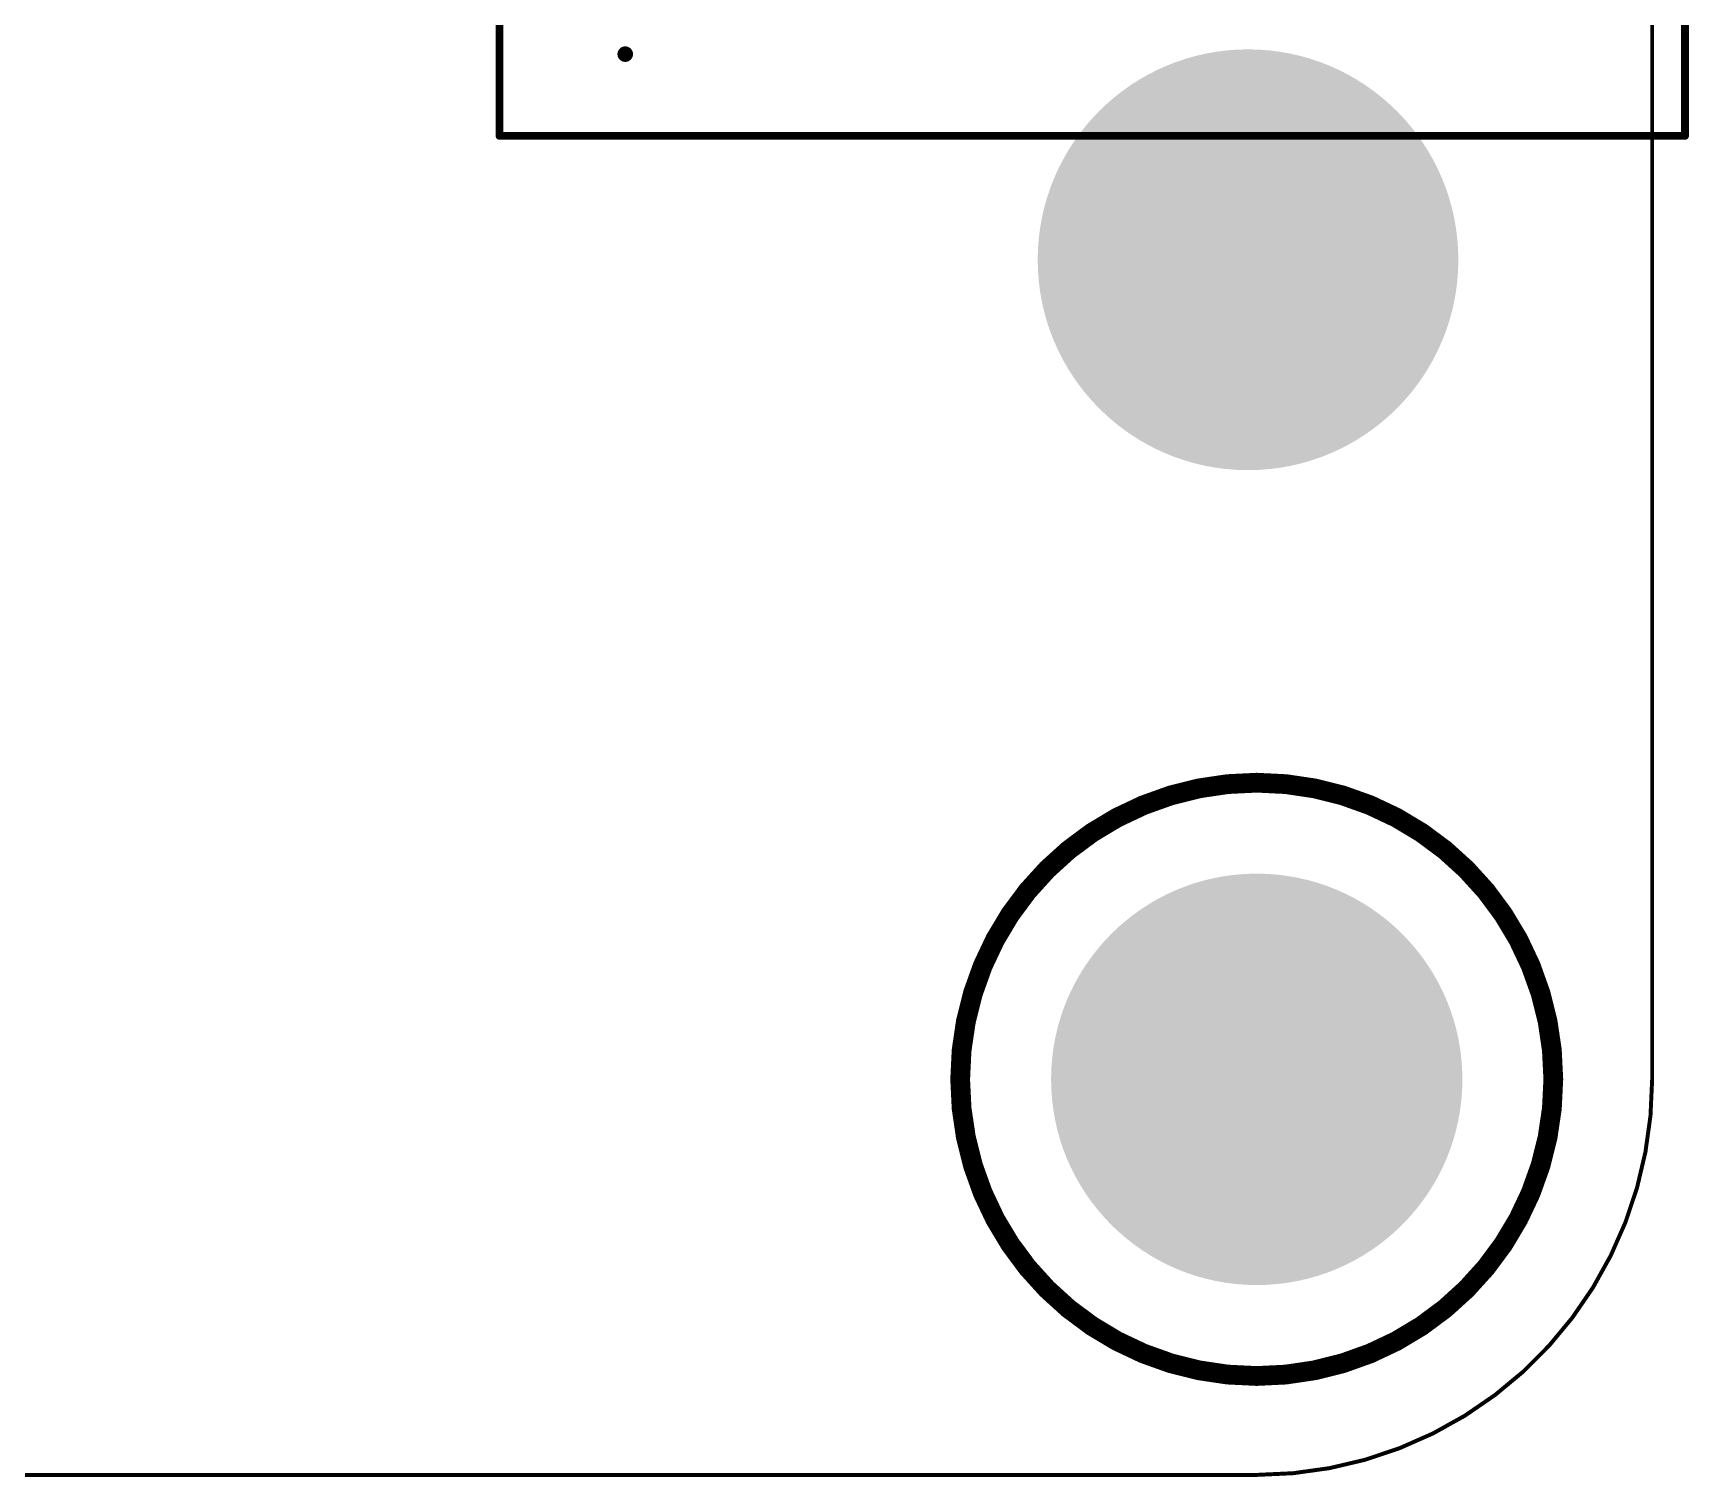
# Model space of a CAD drawing. Header units: inches. Extents: x -7 to 179, y 0 to 152.
# Drawn here: x 157.76 to 179.03, y -0.03 to 18.52 of the extents above; entities that cross this region are included whole.
import ezdxf

# ---------------------------------------------------------------- set-up
doc = ezdxf.new("R2010")
doc.units = ezdxf.units.IN
for name, color, linetype in [('BOT', 5, 'Continuous'), ('Bottom Solder', 6, 'Continuous'), ('Keep-Out Layer', 6, 'Continuous'), ('Mechanical 15', 56, 'Continuous'), ('Multi-Layer', 9, 'Continuous'), ('Pad Holes', 156, 'Continuous'), ('TOP', 1, 'Continuous'), ('Top Overlay', 2, 'Continuous'), ('Top Solder', 216, 'Continuous')]:
    doc.layers.add(name, color=color, linetype=linetype)

msp = doc.modelspace()

# ---------------------------------------------------------------- hatches: boundary and pattern name
at = {"layer": 'BOT'}
h = msp.add_hatch(color=5, dxfattribs=at)
edge = h.paths.add_edge_path()
edge.add_arc((173.37, 15.606), 2.6, 0, 360)
h = msp.add_hatch(color=5, dxfattribs=at)
edge = h.paths.add_edge_path()
edge.add_arc((173.482, 5.08), 2.54, 0, 360)
at = {"layer": 'Bottom Solder'}
h = msp.add_hatch(color=6, dxfattribs=at)
edge = h.paths.add_edge_path()
edge.add_arc((173.37, 15.606), 2.702, 0, 360)
h = msp.add_hatch(color=6, dxfattribs=at)
edge = h.paths.add_edge_path()
edge.add_arc((173.482, 5.08), 2.642, 0, 360)
at = {"layer": 'Multi-Layer'}
h = msp.add_hatch(color=9, dxfattribs=at)
edge = h.paths.add_edge_path()
edge.add_arc((173.482, 5.08), 2.54, 0, 360)
at = {"layer": 'Pad Holes'}
h = msp.add_hatch(color=7, dxfattribs=at)
edge = h.paths.add_edge_path()
edge.add_arc((173.37, 15.606), 1.346, 0, 360)
h = msp.add_hatch(color=7, dxfattribs=at)
edge = h.paths.add_edge_path()
edge.add_arc((173.482, 5.08), 1.587, 0, 360)
at = {"layer": 'TOP'}
h = msp.add_hatch(color=1, dxfattribs=at)
edge = h.paths.add_edge_path()
edge.add_arc((173.37, 15.606), 1.905, 0, 360)
h = msp.add_hatch(color=1, dxfattribs=at)
edge = h.paths.add_edge_path()
edge.add_arc((173.482, 5.08), 2.54, 0, 360)
at = {"layer": 'Top Solder'}
h = msp.add_hatch(color=216, dxfattribs=at)
edge = h.paths.add_edge_path()
edge.add_arc((173.37, 15.606), 2.007, 0, 360)
h = msp.add_hatch(color=216, dxfattribs=at)
edge = h.paths.add_edge_path()
edge.add_arc((173.482, 5.08), 2.642, 0, 360)

# ---------------------------------------------------------------- linework, layer by layer
at = {"layer": 'Keep-Out Layer'}
for points in [[(178.562, 5.08, 0.0508, 0.0508, 0), (178.562, 146.812, 0.0508, 0.0508, 0)], [(178.562, 5.08, 0.0508, 0.0508, -0.414214), (173.482, 0, 0.0508, 0.0508, 0)], [(5.08, 0, 0.0508, 0.0508, 0), (173.482, 0, 0.0508, 0.0508, 0)]]:
    msp.add_lwpolyline(points, format="xyseb", dxfattribs=at)
for points in [[(178.549, 5.08, 0.0254, 0.0254, 1), (178.575, 5.08, 0.0254, 0.0254, 1)], [(178.549, 5.08, 0.0254, 0.0254, 1), (178.575, 5.08, 0.0254, 0.0254, 1)], [(173.469, 0, 0.0254, 0.0254, 1), (173.495, 0, 0.0254, 0.0254, 1)], [(173.469, 0, 0.0254, 0.0254, 1), (173.495, 0, 0.0254, 0.0254, 1)]]:
    msp.add_lwpolyline(points, format="xyseb", close=True, dxfattribs=at)
at = {"layer": 'Mechanical 15'}
for points in [[(163.754, 17.197, 0.1, 0.1, 0), (163.754, 76.407, 0.1, 0.1, 0)], [(178.984, 17.197, 0.1, 0.1, 0), (178.984, 76.407, 0.1, 0.1, 0)], [(163.754, 17.197, 0.1, 0.1, 0), (178.984, 17.197, 0.1, 0.1, 0)]]:
    msp.add_lwpolyline(points, format="xyseb", dxfattribs=at)
for points in [[(163.729, 17.197, 0.05, 0.05, 1), (163.779, 17.197, 0.05, 0.05, 1)], [(163.729, 17.197, 0.05, 0.05, 1), (163.779, 17.197, 0.05, 0.05, 1)], [(178.959, 17.197, 0.05, 0.05, 1), (179.009, 17.197, 0.05, 0.05, 1)], [(178.959, 17.197, 0.05, 0.05, 1), (179.009, 17.197, 0.05, 0.05, 1)]]:
    msp.add_lwpolyline(points, format="xyseb", close=True, dxfattribs=at)
at = {"layer": 'Top Overlay'}
for points in [[(165.369, 18.197, 0.1, 0.1, -1), (165.369, 18.297, 0.1, 0.1, 0)], [(165.369, 18.297, 0.1, 0.1, -1), (165.369, 18.197, 0.1, 0.1, 0)]]:
    msp.add_lwpolyline(points, format="xyseb", dxfattribs=at)
for points in [[(165.344, 18.297, 0.05, 0.05, 1), (165.394, 18.297, 0.05, 0.05, 1)], [(165.344, 18.297, 0.05, 0.05, 1), (165.394, 18.297, 0.05, 0.05, 1)], [(165.344, 18.197, 0.05, 0.05, 1), (165.394, 18.197, 0.05, 0.05, 1)], [(165.344, 18.197, 0.05, 0.05, 1), (165.394, 18.197, 0.05, 0.05, 1)], [(177.292, 5.08, 0.254, 0.254, 1), (169.672, 5.08, 0.254, 0.254, 1)], [(169.608, 5.08, 0.127, 0.127, 1), (169.736, 5.08, 0.127, 0.127, 1)], [(177.228, 5.08, 0.127, 0.127, 1), (177.356, 5.08, 0.127, 0.127, 1)]]:
    msp.add_lwpolyline(points, format="xyseb", close=True, dxfattribs=at)

doc.saveas('drawing.dxf')
